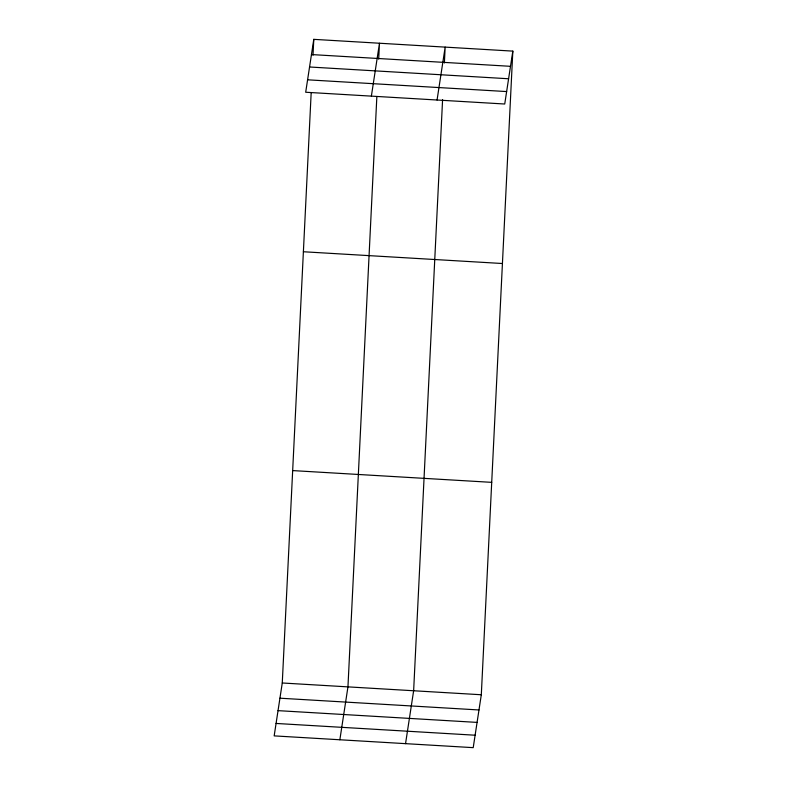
<?xml version="1.0" encoding="UTF-8"?>
<svg xmlns="http://www.w3.org/2000/svg" width="787" height="787" viewBox="0 0 787 787"><rect width="100%" height="100%" fill="white"/><g stroke="black" fill="none" stroke-linecap="round" stroke-linejoin="round"><path stroke-width="1.18" d="M512.829 51.116L504.733 104.012L305.69 92.246L313.787 39.35L512.829 51.116L481.31 694.754L473.213 747.65L274.171 735.884L282.267 682.988L311.16 93.063M313.01 55.218L313.787 39.35M376.835 96.939L347.952 686.874L339.856 739.77M378.695 59.104L379.472 43.236L371.375 96.132M442.589 99.605L413.637 690.75L405.541 743.656M444.38 62.98L445.157 47.112L437.06 100.008M311.455 54.559L510.507 66.315M309.557 66.993L508.599 78.759M307.599 79.812L506.641 91.567M303.388 251.751L502.431 263.517M292.666 470.587L491.708 482.352M282.267 682.988L481.31 694.754M279.936 698.197L478.978 709.963M278.037 710.641L477.079 722.397M276.07 723.45L475.122 735.215"/></g></svg>
